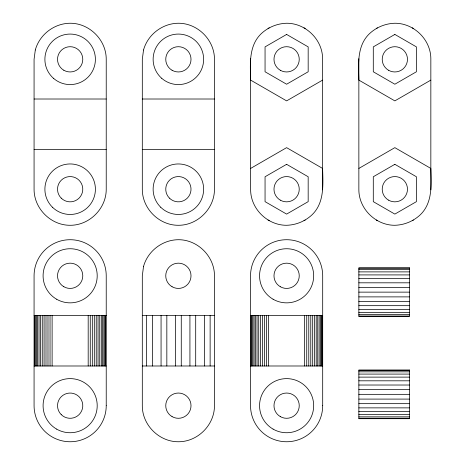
<?xml version="1.0" encoding="UTF-8"?>
<svg xmlns="http://www.w3.org/2000/svg" width="465" height="465" viewBox="0 0 465 465"><rect width="100%" height="100%" fill="white"/><g stroke="black" fill="none" stroke-linecap="round" stroke-linejoin="round"><path stroke-width="0.7" d="M268.043 28.493L269.2 27.824M376.272 28.493L377.435 27.824M322.605 80.108L286.614 100.882L250.629 80.108C250.211 64.275 248.612 45.895 261.103 33.817C268.032 27.284 277.099 23.523 286.614 23.25C305.633 23.151 322.536 39.583 322.605 58.66L322.605 189.877M250.629 168.429L286.614 147.649L322.605 168.429C323.024 184.256 324.622 202.635 312.125 214.72C305.203 221.253 296.135 225.008 286.614 225.287C267.602 225.386 250.699 208.954 250.629 189.877L250.629 58.66M430.84 80.108L394.849 100.882L358.858 80.108C358.439 64.275 356.847 45.895 369.338 33.817C376.261 27.284 385.334 23.523 394.849 23.25C413.862 23.151 430.764 39.583 430.84 58.66L430.84 189.877M358.858 168.429L394.849 147.649L430.84 168.429C431.258 184.256 432.851 202.635 420.36 214.72C413.437 221.253 404.37 225.008 394.849 225.287C375.836 225.386 358.934 208.954 358.858 189.877L358.858 58.66M304.029 220.712L305.191 220.038M412.263 220.712L413.426 220.038M34.073 99.01L106.229 99.01M142.307 99.01L214.464 99.01M34.073 149.521L106.229 149.521M142.307 149.521L214.464 149.521M358.858 268.247L409.369 268.247M358.858 269.636L409.369 269.636M358.858 271.886L409.369 271.886M358.858 274.914L409.369 274.914M358.858 278.605L409.369 278.605M358.858 282.813L409.369 282.813M358.858 287.382L409.369 287.382M358.858 292.136L409.369 292.136M358.858 296.885L409.369 296.885M358.858 301.454L409.369 301.454M358.858 305.668L409.369 305.668M358.858 309.359L409.369 309.359M358.858 312.387L409.369 312.387M358.858 314.636L409.369 314.636M142.307 315.479L214.464 315.479M358.858 316.02L409.369 316.02M34.073 365.99L106.229 365.99M142.307 365.99L214.464 365.99M250.536 365.99L322.693 365.99M358.858 370.454L409.369 370.454M358.858 371.837L409.369 371.837M358.858 374.087L409.369 374.087M358.858 377.121L409.369 377.121M358.858 380.812L409.369 380.812M358.858 385.02L409.369 385.02M358.858 389.589L409.369 389.589M358.858 394.337L409.369 394.337M358.858 399.092L409.369 399.092M358.858 403.661L409.369 403.661M358.858 407.869L409.369 407.869M358.858 411.56L409.369 411.56M358.858 414.588L409.369 414.588M358.858 416.843L409.369 416.843M358.858 418.227L409.369 418.227M412.263 27.824L413.426 28.493M304.029 27.824L305.191 28.493M376.272 220.038L377.435 220.712M268.043 220.038L269.2 220.712M322.123 365.99L322.123 315.502L322.693 315.479L250.536 315.479L251.106 315.502L251.106 365.99M321.332 315.502L321.332 365.99M320.333 315.502L320.333 365.99M319.135 315.502L319.135 365.99M317.752 315.502L317.752 365.99M316.206 315.502L316.206 365.99M314.514 315.502L314.514 365.99M312.695 315.502L312.695 365.99M310.777 315.502L310.777 365.99M308.777 315.502L308.777 365.99M306.731 315.502L306.731 365.99M304.656 315.502L304.656 365.99M268.578 315.502L268.578 365.99M266.503 315.502L266.503 365.99M264.451 315.502L264.451 365.99M262.458 315.502L262.458 365.99M260.54 315.502L260.54 365.99M258.72 315.502L258.72 365.99M257.029 315.502L257.029 365.99M255.483 315.502L255.483 365.99M254.099 315.502L254.099 365.99M252.902 315.502L252.902 365.99M251.896 315.502L251.896 365.99M210.133 315.479L210.133 365.99M204.362 315.479L204.362 365.99M195.701 315.479L195.701 365.99M189.929 315.479L189.929 365.99M181.269 315.479L181.269 365.99M175.497 315.479L175.497 365.99M166.836 315.479L166.836 365.99M161.064 315.479L161.064 365.99M152.41 315.479L152.41 365.99M146.638 315.479L146.638 365.99M105.66 365.99L105.66 315.502L106.229 315.479L34.073 315.479L34.643 315.502L34.643 365.99M104.869 315.502L104.869 365.99M103.869 315.502L103.869 365.99M102.672 315.502L102.672 365.99M101.289 315.502L101.289 365.99M99.743 315.502L99.743 365.99M98.045 315.502L98.045 365.99M96.232 315.502L96.232 365.99M94.308 315.502L94.308 365.99M92.314 315.502L92.314 365.99M90.262 315.502L90.262 365.99M88.187 315.502L88.187 365.99M52.115 315.502L52.115 365.99M50.04 315.502L50.04 365.99M47.988 315.502L47.988 365.99M45.994 315.502L45.994 365.99M44.07 315.502L44.07 365.99M42.257 315.502L42.257 365.99M40.56 315.502L40.56 365.99M39.014 315.502L39.014 365.99M37.63 315.502L37.63 365.99M36.433 315.502L36.433 365.99M35.433 315.502L35.433 365.99M35.305 49.988L34.073 59.328L34.073 189.209C33.951 208.518 50.842 225.403 70.151 225.287C89.46 225.403 106.351 208.518 106.229 189.209L106.229 59.328C106.351 40.019 89.46 23.128 70.151 23.25C54.202 23.337 39.519 34.608 35.305 49.988M143.534 49.988L142.307 59.328L142.307 189.209C142.185 208.518 159.077 225.403 178.386 225.287C197.695 225.403 214.58 208.518 214.464 189.209L214.464 59.328C214.58 40.019 197.695 23.128 178.386 23.25C162.436 23.337 147.748 34.608 143.534 49.988M143.534 266.457L142.307 275.792L142.307 405.672C142.185 424.981 159.077 441.872 178.386 441.75C197.695 441.872 214.58 424.981 214.464 405.672L214.464 275.792C214.58 256.482 197.695 239.597 178.386 239.713C162.436 239.806 147.748 251.071 143.534 266.457M286.614 34.433L265.056 46.884L265.056 71.773L286.614 84.223L308.173 71.773L308.173 46.884L286.614 34.433M394.849 34.433L373.29 46.884L373.29 71.773L394.849 84.223L416.408 71.773L416.408 46.884L394.849 34.433M286.614 164.314L265.056 176.758L265.056 201.653L286.614 214.098L308.173 201.653L308.173 176.758L286.614 164.314M394.849 164.314L373.29 176.758L373.29 201.653L394.849 214.098L416.408 201.653L416.408 176.758L394.849 164.314M409.369 267.782L358.858 267.782L358.858 316.491L409.369 316.491L409.369 267.782M409.369 369.983L358.858 369.983L358.858 418.698L409.369 418.698L409.369 369.983M322.693 405.672L322.693 275.792A36.078 36.078 0 0 0 286.614 239.713A36.078 36.078 0 0 0 250.536 275.792L250.536 405.672A36.078 36.078 0 0 0 286.614 441.75A36.078 36.078 0 0 0 322.693 405.672M106.229 405.672L106.229 275.792A36.078 36.078 0 0 0 70.151 239.713A36.078 36.078 0 0 0 34.073 275.792L34.073 405.672A36.078 36.078 0 0 0 70.151 441.75A36.078 36.078 0 0 0 106.229 405.672M388.537 200.142A12.625 12.625 0 0 0 407.474 189.209A12.625 12.625 0 0 0 388.537 178.269A12.625 12.625 0 0 0 388.537 200.142M388.537 70.261A12.625 12.625 0 0 0 407.474 59.328A12.625 12.625 0 0 0 388.537 48.395A12.625 12.625 0 0 0 388.537 70.261M169.458 198.137A12.625 12.625 0 0 0 190.58 192.475A12.625 12.625 0 0 0 175.113 177.008A12.625 12.625 0 0 0 169.458 198.137M172.067 70.261A12.625 12.625 0 0 0 191.01 59.328A12.625 12.625 0 0 0 172.067 48.395A12.625 12.625 0 0 0 172.067 70.261M161.715 78.3A25.255 25.255 0 0 0 203.147 64.28A25.255 25.255 0 0 0 170.289 35.404A25.255 25.255 0 0 0 161.715 78.3M160.721 207.256A25.255 25.255 0 0 0 202.845 195.48A25.255 25.255 0 0 0 171.585 164.883A25.255 25.255 0 0 0 160.721 207.256M280.302 200.142A12.625 12.625 0 0 0 299.245 189.209A12.625 12.625 0 0 0 280.302 178.269A12.625 12.625 0 0 0 280.302 200.142M280.302 70.261A12.625 12.625 0 0 0 299.245 59.328A12.625 12.625 0 0 0 280.302 48.395A12.625 12.625 0 0 0 280.302 70.261M61.223 414.6A12.625 12.625 0 0 0 82.346 408.938A12.625 12.625 0 0 0 66.884 393.477A12.625 12.625 0 0 0 61.223 414.6M56.62 299.228A27.057 27.057 0 0 0 97.208 275.792A27.057 27.057 0 0 0 56.62 252.361A27.057 27.057 0 0 0 56.62 299.228M56.62 429.108A27.057 27.057 0 0 0 97.208 405.672A27.057 27.057 0 0 0 56.62 382.242A27.057 27.057 0 0 0 56.62 429.108M63.839 286.731A12.625 12.625 0 0 0 82.776 275.792A12.625 12.625 0 0 0 63.839 264.858A12.625 12.625 0 0 0 63.839 286.731M280.302 416.605A12.625 12.625 0 0 0 299.245 405.672A12.625 12.625 0 0 0 280.302 394.739A12.625 12.625 0 0 0 280.302 416.605M273.089 429.108A27.057 27.057 0 0 0 313.677 405.672A27.057 27.057 0 0 0 273.089 382.242A27.057 27.057 0 0 0 273.089 429.108M273.089 299.228A27.057 27.057 0 0 0 313.677 275.792A27.057 27.057 0 0 0 273.089 252.361A27.057 27.057 0 0 0 273.089 299.228M280.302 286.731A12.625 12.625 0 0 0 299.245 275.792A12.625 12.625 0 0 0 280.302 264.858A12.625 12.625 0 0 0 280.302 286.731M172.067 286.731A12.625 12.625 0 0 0 191.01 275.792A12.625 12.625 0 0 0 172.067 264.858A12.625 12.625 0 0 0 172.067 286.731M172.067 416.605A12.625 12.625 0 0 0 191.01 405.672A12.625 12.625 0 0 0 172.067 394.739A12.625 12.625 0 0 0 172.067 416.605M61.223 198.137A12.625 12.625 0 0 0 82.346 192.475A12.625 12.625 0 0 0 66.884 177.008A12.625 12.625 0 0 0 61.223 198.137M63.839 70.261A12.625 12.625 0 0 0 82.776 59.328A12.625 12.625 0 0 0 63.839 48.395A12.625 12.625 0 0 0 63.839 70.261M53.481 78.3A25.255 25.255 0 0 0 94.912 64.28A25.255 25.255 0 0 0 62.054 35.404A25.255 25.255 0 0 0 53.481 78.3M52.487 207.256A25.255 25.255 0 0 0 94.616 195.48A25.255 25.255 0 0 0 63.35 164.883A25.255 25.255 0 0 0 52.487 207.256"/></g></svg>
